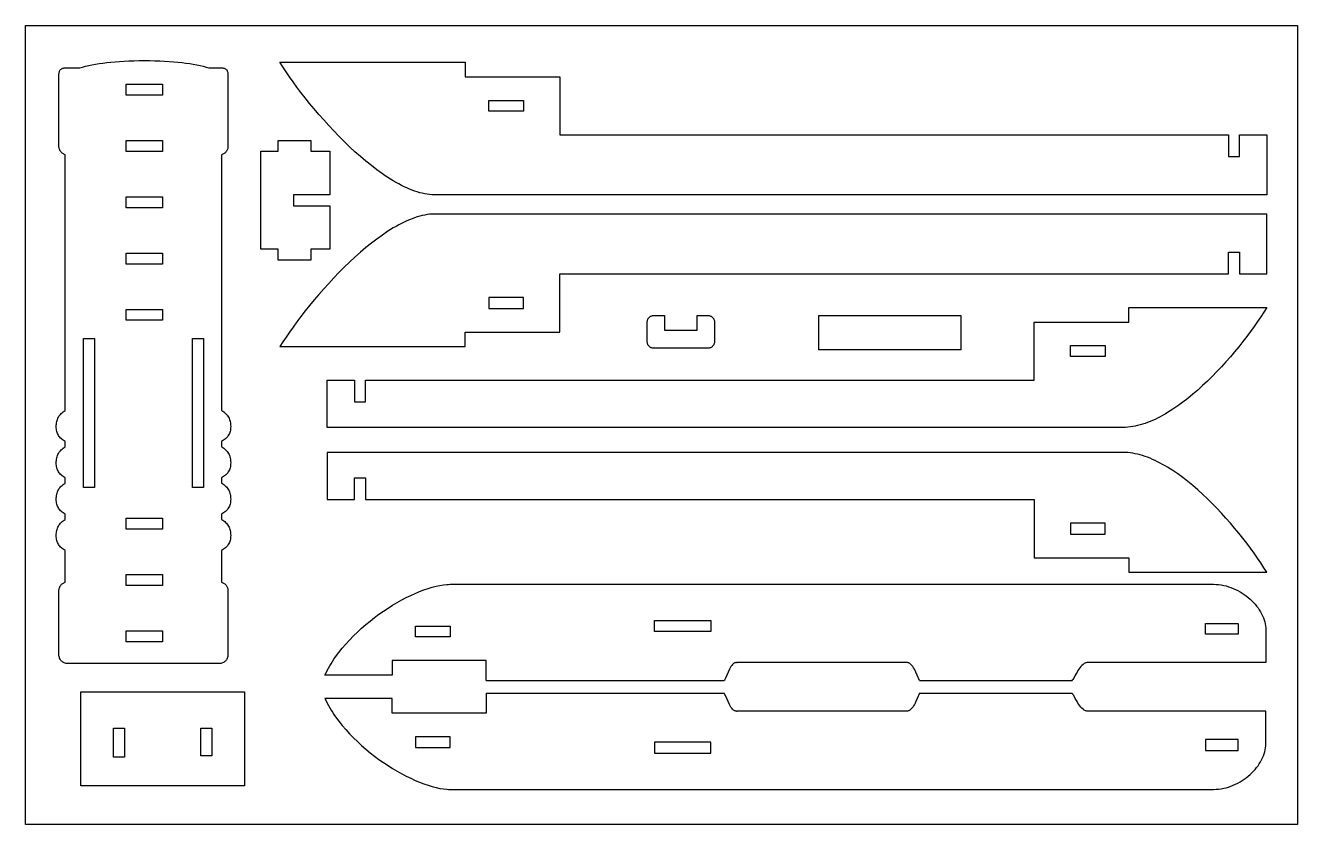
# Model space of a CAD drawing. Extents: x -4267 to 4267, y -2692 to 2692.
# Drawn here: x -4267 to -60, y -2692 to -48 of the extents above; entities that cross this region are included whole.
import ezdxf

# ---------------------------------------------------------------- set-up
doc = ezdxf.new("R2010")
doc.units = 0
doc.header["$MEASUREMENT"] = 0
doc.layers.get('0').update_dxf_attribs({"linetype": 'CONTINUOUS'})

msp = doc.modelspace()

# ---------------------------------------------------------------- linework, layer by layer
for p, q in [((-4267, -48.1), (-60.1, -48.1)), ((-4267, -2692.4), (-4267, -48.1)), ((-60.1, -48.1), (-60.1, -2692.4)), ((-3984.8, -169.4), (-3970.7, -168.1)), ((-3970.7, -168.1), (-3956, -167)), ((-3956, -167), (-3940.8, -166.1)), ((-3940.8, -166.1), (-3924.9, -165.4)), ((-3924.9, -165.4), (-3908.5, -164.9)), ((-3908.5, -164.9), (-3891.4, -164.6)), ((-3891.4, -164.6), (-3873.8, -164.5)), ((-3873.8, -164.5), (-3856.1, -164.6)), ((-3856.1, -164.6), (-3839, -164.9)), ((-3839, -164.9), (-3822.6, -165.4)), ((-3822.6, -165.4), (-3806.7, -166.1)), ((-3806.7, -166.1), (-3791.5, -167)), ((-3791.5, -167), (-3776.8, -168.1)), ((-3776.8, -168.1), (-3762.7, -169.4)), ((-4156.2, -211.3), (-4156.1, -208.5)), ((-4156.1, -208.5), (-4155.9, -205.8)), ((-4155.9, -205.8), (-4155.5, -203.3)), ((-4155.5, -203.3), (-4154.9, -201.1)), ((-4154.9, -201.1), (-4154.1, -199)), ((-4154.1, -199), (-4153.1, -197.1)), ((-4153.1, -197.1), (-4152, -195.5)), ((-4152, -195.5), (-4150.7, -194)), ((-4150.7, -194), (-4149.2, -192.7)), ((-4149.2, -192.7), (-4147.5, -191.5)), ((-4147.5, -191.5), (-4145.6, -190.6)), ((-4145.6, -190.6), (-4143.5, -189.8)), ((-4143.5, -189.8), (-4141.3, -189.2)), ((-4141.3, -189.2), (-4138.8, -188.8)), ((-4138.8, -188.8), (-4133.2, -188.5)), ((-4133.2, -188.5), (-4087.2, -188.5)), ((-4087.2, -188.5), (-4077.9, -185.7)), ((-4077.9, -185.7), (-4068.1, -183.1)), ((-4068.1, -183.1), (-4057.8, -180.7)), ((-4057.8, -180.7), (-4047, -178.4)), ((-4047, -178.4), (-4035.6, -176.2)), ((-4035.6, -176.2), (-4023.7, -174.3)), ((-4023.7, -174.3), (-4011.3, -172.5)), ((-4011.3, -172.5), (-3998.3, -170.8)), ((-3998.3, -170.8), (-3984.8, -169.4)), ((-3762.7, -169.4), (-3749.2, -170.8)), ((-3749.2, -170.8), (-3736.2, -172.5)), ((-3736.2, -172.5), (-3723.8, -174.3)), ((-3723.8, -174.3), (-3711.9, -176.2)), ((-3711.9, -176.2), (-3700.5, -178.4)), ((-3700.5, -178.4), (-3689.7, -180.7)), ((-3689.7, -180.7), (-3679.4, -183.1)), ((-3679.4, -183.1), (-3669.6, -185.7)), ((-3669.6, -185.7), (-3660.3, -188.5)), ((-3660.3, -188.5), (-3620.3, -188.5)), ((-3620.3, -188.5), (-3614.7, -188.8)), ((-3614.7, -188.8), (-3612.3, -189.2)), ((-3612.3, -189.2), (-3610, -189.8)), ((-3610, -189.8), (-3607.9, -190.6)), ((-3607.9, -190.6), (-3606, -191.5)), ((-3606, -191.5), (-3604.3, -192.7)), ((-3604.3, -192.7), (-3602.8, -194)), ((-3602.8, -194), (-3601.5, -195.5)), ((-3601.5, -195.5), (-3600.4, -197.1)), ((-3600.4, -197.1), (-3599.4, -199)), ((-3599.4, -199), (-3598.7, -201.1)), ((-3598.7, -201.1), (-3598.1, -203.3)), ((-3598.1, -203.3), (-3597.7, -205.8)), ((-3597.7, -205.8), (-3597.4, -208.5)), ((-3597.4, -208.5), (-3597.3, -211.3)), ((-3425.4, -169.8), (-2812.4, -169.8)), ((-3415.7, -185.2), (-3425.4, -169.8)), ((-3405.2, -201.2), (-3415.7, -185.2)), ((-3393.9, -217.7), (-3405.2, -201.2)), ((-2812.4, -169.8), (-2812.4, -217.9)), ((-4156.2, -448.1), (-4156.2, -211.3)), ((-3933.9, -278.7), (-3933.9, -242.6)), ((-3933.9, -242.6), (-3813.7, -242.6)), ((-3813.7, -242.6), (-3813.7, -278.7)), ((-3597.3, -211.3), (-3597.3, -448.1)), ((-3381.9, -234.7), (-3393.9, -217.7)), ((-3369.1, -252.2), (-3381.9, -234.7)), ((-3355.8, -269.9), (-3369.1, -252.2)), ((-2812.4, -217.9), (-2499.9, -217.9)), ((-2499.9, -217.9), (-2499.9, -410.2)), ((-3813.7, -278.7), (-3933.9, -278.7)), ((-3341.8, -287.9), (-3355.8, -269.9)), ((-3327.2, -306.1), (-3341.8, -287.9)), ((-3312.1, -324.3), (-3327.2, -306.1)), ((-3296.5, -342.7), (-3312.1, -324.3)), ((-2734.3, -332.1), (-2734.3, -296)), ((-2734.3, -296), (-2620.1, -296)), ((-2620.1, -332.1), (-2734.3, -332.1)), ((-2620.1, -296), (-2620.1, -332.1)), ((-3280.5, -361), (-3296.5, -342.7)), ((-3264, -379.1), (-3280.5, -361)), ((-3247.2, -397.1), (-3264, -379.1)), ((-3230.1, -414.9), (-3247.2, -397.1)), ((-3212.7, -432.3), (-3230.1, -414.9)), ((-2499.9, -410.2), (-288.3, -410.2)), ((-288.3, -410.2), (-288.3, -482.3)), ((-252.2, -410.2), (-162.1, -410.2)), ((-252.2, -482.3), (-252.2, -410.2)), ((-162.1, -410.2), (-162.1, -608.5)), ((-4156.1, -450.6), (-4156.2, -448.1)), ((-4155.8, -452.9), (-4156.1, -450.6)), ((-4155.3, -455.3), (-4155.8, -452.9)), ((-4154.6, -457.5), (-4155.3, -455.3)), ((-4153.8, -459.7), (-4154.6, -457.5)), ((-4152.8, -461.7), (-4153.8, -459.7)), ((-4151.6, -463.7), (-4152.8, -461.7)), ((-3933.9, -465), (-3933.9, -428.9)), ((-3933.9, -428.9), (-3813.7, -428.9)), ((-3813.7, -428.9), (-3813.7, -465)), ((-3600.8, -461.7), (-3602, -463.7)), ((-3599.8, -459.7), (-3600.8, -461.7)), ((-3598.9, -457.5), (-3599.8, -459.7)), ((-3598.2, -455.3), (-3598.9, -457.5)), ((-3597.7, -452.9), (-3598.2, -455.3)), ((-3597.4, -450.6), (-3597.7, -452.9)), ((-3597.3, -448.1), (-3597.4, -450.6)), ((-3431.3, -428.4), (-3323.2, -428.4)), ((-3431.3, -464.4), (-3431.3, -428.4)), ((-3323.2, -428.4), (-3323.2, -464.4)), ((-3195.1, -449.4), (-3212.7, -432.3)), ((-3177.2, -465.9), (-3195.1, -449.4)), ((-4150.2, -465.6), (-4151.6, -463.7)), ((-4148.8, -467.4), (-4150.2, -465.6)), ((-4147.2, -469), (-4148.8, -467.4)), ((-4145.4, -470.5), (-4147.2, -469)), ((-4143.6, -471.9), (-4145.4, -470.5)), ((-4141.6, -473.1), (-4143.6, -471.9)), ((-4139.6, -474.2), (-4141.6, -473.1)), ((-4137.4, -475.1), (-4139.6, -474.2)), ((-4135.2, -475.9), (-4137.4, -475.1)), ((-4135.2, -1322.4), (-4135.2, -475.9)), ((-3813.7, -465), (-3933.9, -465)), ((-3616.1, -475.1), (-3618.4, -475.9)), ((-3618.4, -475.9), (-3618.4, -1322.4)), ((-3614, -474.2), (-3616.1, -475.1)), ((-3611.9, -473.1), (-3614, -474.2)), ((-3610, -471.9), (-3611.9, -473.1)), ((-3608.1, -470.5), (-3610, -471.9)), ((-3606.4, -469), (-3608.1, -470.5)), ((-3604.8, -467.4), (-3606.4, -469)), ((-3603.3, -465.6), (-3604.8, -467.4)), ((-3602, -463.7), (-3603.3, -465.6)), ((-3488.4, -464.4), (-3431.3, -464.4)), ((-3488.4, -788.9), (-3488.4, -464.4)), ((-3323.2, -464.4), (-3260.1, -464.4)), ((-3260.1, -464.4), (-3260.1, -608.6)), ((-3159.3, -481.9), (-3177.2, -465.9)), ((-3141.2, -497.3), (-3159.3, -481.9)), ((-3123, -512), (-3141.2, -497.3)), ((-288.3, -482.3), (-252.2, -482.3)), ((-3104.8, -526), (-3123, -512)), ((-3086.6, -539.1), (-3104.8, -526)), ((-3077.5, -545.3), (-3086.6, -539.1)), ((-3068.5, -551.3), (-3077.5, -545.3)), ((-3059.4, -557.1), (-3068.5, -551.3)), ((-3050.4, -562.6), (-3059.4, -557.1)), ((-3041.5, -567.8), (-3050.4, -562.6)), ((-3032.5, -572.7), (-3041.5, -567.8)), ((-3023.6, -577.4), (-3032.5, -572.7)), ((-3014.8, -581.8), (-3023.6, -577.4)), ((-3006, -585.9), (-3014.8, -581.8)), ((-2997.3, -589.7), (-3006, -585.9)), ((-3933.9, -651.3), (-3933.9, -615.2)), ((-3933.9, -615.2), (-3813.7, -615.2)), ((-3813.7, -615.2), (-3813.7, -651.3)), ((-3380.3, -608.6), (-3380.3, -644.7)), ((-3260.1, -608.6), (-3380.3, -608.6)), ((-2988.6, -593.1), (-2997.3, -589.7)), ((-2980.1, -596.3), (-2988.6, -593.1)), ((-2971.6, -599.1), (-2980.1, -596.3)), ((-2963.1, -601.5), (-2971.6, -599.1)), ((-2954.8, -603.6), (-2963.1, -601.5)), ((-2946.5, -605.4), (-2954.8, -603.6)), ((-2938.4, -606.8), (-2946.5, -605.4)), ((-2930.3, -607.7), (-2938.4, -606.8)), ((-2922.4, -608.3), (-2930.3, -607.7)), ((-2914.6, -608.5), (-2922.4, -608.3)), ((-162.1, -608.5), (-2914.6, -608.5)), ((-3813.7, -651.3), (-3933.9, -651.3)), ((-3380.3, -644.7), (-3260.1, -644.7)), ((-3260.1, -644.7), (-3260.1, -788.9)), ((-2930.3, -673), (-2938.4, -674)), ((-2922.4, -672.4), (-2930.3, -673)), ((-2914.6, -672.2), (-2922.4, -672.4)), ((-162.1, -672.2), (-2914.6, -672.2)), ((-162.1, -870.5), (-162.1, -672.2)), ((-3041.5, -713), (-3050.4, -718.2)), ((-3032.5, -708), (-3041.5, -713)), ((-3023.6, -703.3), (-3032.5, -708)), ((-3014.8, -699), (-3023.6, -703.3)), ((-3006, -694.9), (-3014.8, -699)), ((-2997.3, -691.1), (-3006, -694.9)), ((-2988.6, -687.6), (-2997.3, -691.1)), ((-2980.1, -684.5), (-2988.6, -687.6)), ((-2971.6, -681.7), (-2980.1, -684.5)), ((-2963.1, -679.2), (-2971.6, -681.7)), ((-2954.8, -677.1), (-2963.1, -679.2)), ((-2946.5, -675.4), (-2954.8, -677.1)), ((-2938.4, -674), (-2946.5, -675.4)), ((-3104.8, -754.8), (-3123, -768.7)), ((-3086.6, -741.7), (-3104.8, -754.8)), ((-3077.5, -735.4), (-3086.6, -741.7)), ((-3068.5, -729.4), (-3077.5, -735.4)), ((-3059.4, -723.7), (-3068.5, -729.4)), ((-3050.4, -718.2), (-3059.4, -723.7)), ((-3431.3, -788.9), (-3488.4, -788.9)), ((-3431.3, -825), (-3431.3, -788.9)), ((-3323.2, -788.9), (-3323.2, -825)), ((-3260.1, -788.9), (-3323.2, -788.9)), ((-3159.3, -798.8), (-3177.2, -814.9)), ((-3141.2, -783.4), (-3159.3, -798.8)), ((-3123, -768.7), (-3141.2, -783.4)), ((-288.3, -870.5), (-288.3, -798.4)), ((-288.3, -798.4), (-252.2, -798.4)), ((-252.2, -798.4), (-252.2, -870.5)), ((-3933.9, -837.6), (-3933.9, -801.5)), ((-3933.9, -801.5), (-3813.7, -801.5)), ((-3813.7, -837.6), (-3933.9, -837.6)), ((-3813.7, -801.5), (-3813.7, -837.6)), ((-3323.2, -825), (-3431.3, -825)), ((-3195.1, -831.4), (-3212.7, -848.4)), ((-3177.2, -814.9), (-3195.1, -831.4)), ((-3230.1, -865.9), (-3247.2, -883.6)), ((-3212.7, -848.4), (-3230.1, -865.9)), ((-2499.9, -1062.9), (-2499.9, -870.5)), ((-2499.9, -870.5), (-288.3, -870.5)), ((-252.2, -870.5), (-162.1, -870.5)), ((-3280.5, -919.8), (-3296.5, -938.1)), ((-3264, -901.6), (-3280.5, -919.8)), ((-3247.2, -883.6), (-3264, -901.6)), ((-3312.1, -956.4), (-3327.2, -974.7)), ((-3296.5, -938.1), (-3312.1, -956.4)), ((-2620.1, -948.7), (-2734.3, -948.7)), ((-2734.3, -948.7), (-2734.3, -984.7)), ((-2620.1, -984.7), (-2620.1, -948.7)), ((-3933.9, -1023.9), (-3933.9, -987.8)), ((-3933.9, -987.8), (-3813.7, -987.8)), ((-3813.7, -987.8), (-3813.7, -1023.9)), ((-3341.8, -992.9), (-3355.8, -1010.9)), ((-3327.2, -974.7), (-3341.8, -992.9)), ((-2734.3, -984.7), (-2620.1, -984.7)), ((-2199.5, -1010.5), (-2197.7, -1009.6)), ((-2197.7, -1009.6), (-2195.7, -1008.9)), ((-2195.7, -1008.9), (-2193.7, -1008.4)), ((-2193.7, -1008.4), (-2191.5, -1008)), ((-2191.5, -1008), (-2189.4, -1007.9)), ((-2189.4, -1007.9), (-2153.7, -1007.9)), ((-2153.7, -1007.9), (-2153.7, -1056)), ((-2045.5, -1056), (-2045.5, -1007.9)), ((-2045.5, -1007.9), (-2009.8, -1007.9)), ((-2009.8, -1007.9), (-2007.6, -1008)), ((-2007.6, -1008), (-2005.5, -1008.4)), ((-2005.5, -1008.4), (-2003.4, -1008.9)), ((-2003.4, -1008.9), (-2001.5, -1009.6)), ((-2001.5, -1009.6), (-1999.6, -1010.5)), ((-1642.9, -1121.6), (-1642.9, -1007.4)), ((-1642.9, -1007.4), (-1174.1, -1007.4)), ((-1174.1, -1007.4), (-1174.1, -1121.6)), ((-618.6, -981.5), (-161.9, -981.5)), ((-618.6, -1029.6), (-618.6, -981.5)), ((-171.5, -996.7), (-181.7, -1012.4)), ((-161.9, -981.5), (-171.5, -996.7)), ((-3813.7, -1023.9), (-3933.9, -1023.9)), ((-3381.9, -1046), (-3393.9, -1063)), ((-3369.1, -1028.6), (-3381.9, -1046)), ((-3355.8, -1010.9), (-3369.1, -1028.6)), ((-2210.8, -1029.6), (-2210.6, -1027.4)), ((-2210.8, -1094.5), (-2210.8, -1029.6)), ((-2210.6, -1027.4), (-2210.3, -1025.2)), ((-2210.3, -1025.2), (-2209.8, -1023.1)), ((-2209.8, -1023.1), (-2209.1, -1021.2)), ((-2209.1, -1021.2), (-2208.2, -1019.3)), ((-2208.2, -1019.3), (-2207.1, -1017.5)), ((-2207.1, -1017.5), (-2205.9, -1015.8)), ((-2205.9, -1015.8), (-2204.5, -1014.3)), ((-2204.5, -1014.3), (-2203, -1012.9)), ((-2203, -1012.9), (-2201.3, -1011.6)), ((-2201.3, -1011.6), (-2199.5, -1010.5)), ((-1999.6, -1010.5), (-1997.9, -1011.6)), ((-1997.9, -1011.6), (-1996.2, -1012.9)), ((-1996.2, -1012.9), (-1994.7, -1014.3)), ((-1994.7, -1014.3), (-1993.3, -1015.8)), ((-1993.3, -1015.8), (-1992.1, -1017.5)), ((-1992.1, -1017.5), (-1991, -1019.3)), ((-1991, -1019.3), (-1990.1, -1021.2)), ((-1990.1, -1021.2), (-1989.4, -1023.1)), ((-1989.4, -1023.1), (-1988.8, -1025.2)), ((-1988.8, -1025.2), (-1988.5, -1027.4)), ((-1988.5, -1027.4), (-1988.4, -1029.6)), ((-1988.4, -1029.6), (-1988.4, -1094.5)), ((-931.1, -1029.6), (-618.6, -1029.6)), ((-931.1, -1221.9), (-931.1, -1029.6)), ((-203.9, -1044.6), (-215.8, -1061)), ((-192.5, -1028.3), (-203.9, -1044.6)), ((-181.7, -1012.4), (-192.5, -1028.3)), ((-4075.1, -1576.8), (-4075.1, -1084)), ((-4075.1, -1084), (-4039, -1084)), ((-4039, -1084), (-4039, -1576.8)), ((-3714.5, -1084), (-3678.5, -1084)), ((-3714.5, -1576.8), (-3714.5, -1084)), ((-3678.5, -1084), (-3678.5, -1576.8)), ((-3405.2, -1079.6), (-3415.7, -1095.6)), ((-3393.9, -1063), (-3405.2, -1079.6)), ((-2812.4, -1110.9), (-2812.4, -1062.9)), ((-2812.4, -1062.9), (-2499.9, -1062.9)), ((-2153.7, -1056), (-2045.5, -1056)), ((-228.2, -1077.7), (-241.1, -1094.4)), ((-215.8, -1061), (-228.2, -1077.7)), ((-3415.7, -1095.6), (-3425.4, -1110.9)), ((-3425.4, -1110.9), (-2812.4, -1110.9)), ((-2210.6, -1096.7), (-2210.8, -1094.5)), ((-2210.3, -1098.8), (-2210.6, -1096.7)), ((-2209.8, -1100.9), (-2210.3, -1098.8)), ((-2209.1, -1102.9), (-2209.8, -1100.9)), ((-2208.2, -1104.8), (-2209.1, -1102.9)), ((-2207.1, -1106.5), (-2208.2, -1104.8)), ((-2205.9, -1108.2), (-2207.1, -1106.5)), ((-2204.5, -1109.8), (-2205.9, -1108.2)), ((-2203, -1111.1), (-2204.5, -1109.8)), ((-2201.3, -1112.4), (-2203, -1111.1)), ((-2199.5, -1113.5), (-2201.3, -1112.4)), ((-2197.7, -1114.4), (-2199.5, -1113.5)), ((-2195.7, -1115.1), (-2197.7, -1114.4)), ((-2193.7, -1115.7), (-2195.7, -1115.1)), ((-2191.5, -1116), (-2193.7, -1115.7)), ((-2189.4, -1116.1), (-2191.5, -1116)), ((-2009.8, -1116.1), (-2189.4, -1116.1)), ((-2007.6, -1116), (-2009.8, -1116.1)), ((-2005.5, -1115.7), (-2007.6, -1116)), ((-2003.4, -1115.1), (-2005.5, -1115.7)), ((-2001.5, -1114.4), (-2003.4, -1115.1)), ((-1999.6, -1113.5), (-2001.5, -1114.4)), ((-1997.9, -1112.4), (-1999.6, -1113.5)), ((-1996.2, -1111.1), (-1997.9, -1112.4)), ((-1994.7, -1109.8), (-1996.2, -1111.1)), ((-1993.3, -1108.2), (-1994.7, -1109.8)), ((-1992.1, -1106.5), (-1993.3, -1108.2)), ((-1991, -1104.8), (-1992.1, -1106.5)), ((-1990.1, -1102.9), (-1991, -1104.8)), ((-1989.4, -1100.9), (-1990.1, -1102.9)), ((-1988.8, -1098.8), (-1989.4, -1100.9)), ((-1988.5, -1096.7), (-1988.8, -1098.8)), ((-1988.4, -1094.5), (-1988.5, -1096.7)), ((-1174.1, -1121.6), (-1642.9, -1121.6)), ((-810.9, -1143.7), (-810.9, -1107.7)), ((-810.9, -1107.7), (-696.7, -1107.7)), ((-696.7, -1107.7), (-696.7, -1143.7)), ((-268.2, -1127.9), (-282.4, -1144.6)), ((-254.5, -1111.1), (-268.2, -1127.9)), ((-241.1, -1094.4), (-254.5, -1111.1)), ((-696.7, -1143.7), (-810.9, -1143.7)), ((-311.8, -1177.5), (-327, -1193.6)), ((-297, -1161.1), (-311.8, -1177.5)), ((-282.4, -1144.6), (-297, -1161.1)), ((-342.5, -1209.4), (-358.2, -1224.9)), ((-327, -1193.6), (-342.5, -1209.4)), ((-3269, -1221.9), (-3178.8, -1221.9)), ((-3269, -1378.1), (-3269, -1221.9)), ((-3178.8, -1221.9), (-3178.8, -1294)), ((-3142.7, -1221.9), (-931.1, -1221.9)), ((-3142.7, -1294), (-3142.7, -1221.9)), ((-390.3, -1254.6), (-406.6, -1268.6)), ((-374.2, -1240), (-390.3, -1254.6)), ((-358.2, -1224.9), (-374.2, -1240)), ((-3178.8, -1294), (-3142.7, -1294)), ((-439.6, -1294.9), (-456.3, -1307.1)), ((-423.1, -1282.1), (-439.6, -1294.9)), ((-406.6, -1268.6), (-423.1, -1282.1)), ((-4159.7, -1347.9), (-4158, -1344.5)), ((-4158, -1344.5), (-4156.1, -1341.2)), ((-4156.1, -1341.2), (-4153.8, -1338)), ((-4153.8, -1338), (-4151.4, -1335)), ((-4151.4, -1335), (-4148.7, -1332.2)), ((-4148.7, -1332.2), (-4145.7, -1329.5)), ((-4145.7, -1329.5), (-4142.5, -1326.9)), ((-4142.5, -1326.9), (-4139, -1324.6)), ((-4139, -1324.6), (-4135.2, -1322.4)), ((-3618.4, -1322.4), (-3614.6, -1324.6)), ((-3614.6, -1324.6), (-3611.1, -1326.9)), ((-3611.1, -1326.9), (-3607.8, -1329.5)), ((-3607.8, -1329.5), (-3604.9, -1332.2)), ((-3604.9, -1332.2), (-3602.2, -1335)), ((-3602.2, -1335), (-3599.7, -1338)), ((-3599.7, -1338), (-3597.5, -1341.2)), ((-3597.5, -1341.2), (-3595.5, -1344.5)), ((-3595.5, -1344.5), (-3593.8, -1347.9)), ((-514.8, -1343.2), (-523.1, -1347.5)), ((-506.4, -1338.7), (-514.8, -1343.2)), ((-498.1, -1334), (-506.4, -1338.7)), ((-489.7, -1329), (-498.1, -1334)), ((-481.3, -1323.8), (-489.7, -1329)), ((-473, -1318.4), (-481.3, -1323.8)), ((-456.3, -1307.1), (-473, -1318.4)), ((-4165.2, -1375.5), (-4165.1, -1371.2)), ((-4165.1, -1379.7), (-4165.2, -1375.5)), ((-4165.1, -1371.2), (-4164.8, -1367)), ((-4164.7, -1383.8), (-4165.1, -1379.7)), ((-4164.8, -1367), (-4164.2, -1362.9)), ((-4164.1, -1387.7), (-4164.7, -1383.8)), ((-4164.2, -1362.9), (-4163.5, -1359)), ((-4163.3, -1391.5), (-4164.1, -1387.7)), ((-4163.5, -1359), (-4162.5, -1355.2)), ((-4162.5, -1355.2), (-4161.2, -1351.5)), ((-4161.2, -1351.5), (-4159.7, -1347.9)), ((-3593.8, -1347.9), (-3592.3, -1351.5)), ((-3592.3, -1351.5), (-3591.1, -1355.2)), ((-3591.1, -1355.2), (-3590.1, -1359)), ((-3589.4, -1387.7), (-3590.3, -1391.5)), ((-3590.1, -1359), (-3589.3, -1362.9)), ((-3588.8, -1383.8), (-3589.4, -1387.7)), ((-3589.3, -1362.9), (-3588.7, -1367)), ((-3588.4, -1379.7), (-3588.8, -1383.8)), ((-3588.7, -1367), (-3588.4, -1371.2)), ((-3588.4, -1371.2), (-3588.3, -1375.5)), ((-3588.3, -1375.5), (-3588.4, -1379.7)), ((-636.6, -1378.1), (-3269, -1378.1)), ((-628.8, -1378), (-636.6, -1378.1)), ((-621, -1377.4), (-628.8, -1378)), ((-613.1, -1376.6), (-621, -1377.4)), ((-605.1, -1375.4), (-613.1, -1376.6)), ((-597, -1374), (-605.1, -1375.4)), ((-589, -1372.2), (-597, -1374)), ((-580.9, -1370.1), (-589, -1372.2)), ((-572.7, -1367.7), (-580.9, -1370.1)), ((-564.5, -1365), (-572.7, -1367.7)), ((-556.3, -1362), (-564.5, -1365)), ((-548, -1358.8), (-556.3, -1362)), ((-539.7, -1355.3), (-548, -1358.8)), ((-531.4, -1351.5), (-539.7, -1355.3)), ((-523.1, -1347.5), (-531.4, -1351.5)), ((-4162.2, -1395.1), (-4163.3, -1391.5)), ((-4160.8, -1398.5), (-4162.2, -1395.1)), ((-4159.2, -1401.8), (-4160.8, -1398.5)), ((-4157.5, -1405), (-4159.2, -1401.8)), ((-4155.4, -1408), (-4157.5, -1405)), ((-4153.2, -1410.8), (-4155.4, -1408)), ((-4150.7, -1413.5), (-4153.2, -1410.8)), ((-4148, -1416), (-4150.7, -1413.5)), ((-4145.1, -1418.4), (-4148, -1416)), ((-4142, -1420.7), (-4145.1, -1418.4)), ((-4138.7, -1422.8), (-4142, -1420.7)), ((-4135.2, -1424.8), (-4138.7, -1422.8)), ((-4135.2, -1442.6), (-4135.2, -1424.8)), ((-3614.8, -1422.8), (-3618.4, -1424.8)), ((-3618.4, -1424.8), (-3618.4, -1442.6)), ((-3611.5, -1420.7), (-3614.8, -1422.8)), ((-3608.4, -1418.4), (-3611.5, -1420.7)), ((-3605.5, -1416), (-3608.4, -1418.4)), ((-3602.8, -1413.5), (-3605.5, -1416)), ((-3600.4, -1410.8), (-3602.8, -1413.5)), ((-3598.1, -1408), (-3600.4, -1410.8)), ((-3596.1, -1405), (-3598.1, -1408)), ((-3594.3, -1401.8), (-3596.1, -1405)), ((-3592.7, -1398.5), (-3594.3, -1401.8)), ((-3591.4, -1395.1), (-3592.7, -1398.5)), ((-3590.3, -1391.5), (-3591.4, -1395.1)), ((-4162.5, -1475.3), (-4161.2, -1471.6)), ((-4161.2, -1471.6), (-4159.7, -1468.1)), ((-4159.7, -1468.1), (-4158, -1464.7)), ((-4158, -1464.7), (-4156.1, -1461.4)), ((-4156.1, -1461.4), (-4153.8, -1458.2)), ((-4153.8, -1458.2), (-4151.4, -1455.2)), ((-4151.4, -1455.2), (-4148.7, -1452.4)), ((-4148.7, -1452.4), (-4145.7, -1449.7)), ((-4145.7, -1449.7), (-4142.5, -1447.1)), ((-4142.5, -1447.1), (-4139, -1444.8)), ((-4139, -1444.8), (-4135.2, -1442.6)), ((-3618.4, -1442.6), (-3614.6, -1444.8)), ((-3614.6, -1444.8), (-3611.1, -1447.1)), ((-3611.1, -1447.1), (-3607.8, -1449.7)), ((-3607.8, -1449.7), (-3604.9, -1452.4)), ((-3604.9, -1452.4), (-3602.2, -1455.2)), ((-3602.2, -1455.2), (-3599.7, -1458.2)), ((-3599.7, -1458.2), (-3597.5, -1461.4)), ((-3597.5, -1461.4), (-3595.5, -1464.7)), ((-3595.5, -1464.7), (-3593.8, -1468.1)), ((-3593.8, -1468.1), (-3592.3, -1471.6)), ((-3592.3, -1471.6), (-3591.1, -1475.3)), ((-636.6, -1461), (-3269, -1461)), ((-3269, -1461), (-3269, -1617.3)), ((-628.8, -1461.2), (-636.6, -1461)), ((-621, -1461.7), (-628.8, -1461.2)), ((-613.1, -1462.6), (-621, -1461.7)), ((-605.1, -1463.7), (-613.1, -1462.6)), ((-597, -1465.2), (-605.1, -1463.7)), ((-589, -1467), (-597, -1465.2)), ((-580.9, -1469.1), (-589, -1467)), ((-572.7, -1471.5), (-580.9, -1469.1)), ((-564.5, -1474.2), (-572.7, -1471.5)), ((-4165.2, -1495.7), (-4165.1, -1491.4)), ((-4165.1, -1499.9), (-4165.2, -1495.7)), ((-4165.1, -1491.4), (-4164.8, -1487.2)), ((-4164.7, -1504), (-4165.1, -1499.9)), ((-4164.8, -1487.2), (-4164.2, -1483.1)), ((-4164.1, -1507.9), (-4164.7, -1504)), ((-4164.2, -1483.1), (-4163.5, -1479.2)), ((-4163.3, -1511.7), (-4164.1, -1507.9)), ((-4163.5, -1479.2), (-4162.5, -1475.3)), ((-4162.2, -1515.3), (-4163.3, -1511.7)), ((-3590.3, -1511.7), (-3591.4, -1515.3)), ((-3591.1, -1475.3), (-3590.1, -1479.2)), ((-3589.4, -1507.9), (-3590.3, -1511.7)), ((-3590.1, -1479.2), (-3589.3, -1483.1)), ((-3588.8, -1504), (-3589.4, -1507.9)), ((-3589.3, -1483.1), (-3588.7, -1487.2)), ((-3588.4, -1499.9), (-3588.8, -1504)), ((-3588.7, -1487.2), (-3588.4, -1491.4)), ((-3588.4, -1491.4), (-3588.3, -1495.7)), ((-3588.3, -1495.7), (-3588.4, -1499.9)), ((-556.3, -1477.2), (-564.5, -1474.2)), ((-548, -1480.4), (-556.3, -1477.2)), ((-539.7, -1483.9), (-548, -1480.4)), ((-531.4, -1487.7), (-539.7, -1483.9)), ((-523.1, -1491.7), (-531.4, -1487.7)), ((-514.8, -1496), (-523.1, -1491.7)), ((-506.4, -1500.5), (-514.8, -1496)), ((-498.1, -1505.2), (-506.4, -1500.5)), ((-489.7, -1510.2), (-498.1, -1505.2)), ((-481.3, -1515.3), (-489.7, -1510.2)), ((-4160.8, -1518.7), (-4162.2, -1515.3)), ((-4159.2, -1522), (-4160.8, -1518.7)), ((-4157.5, -1525.2), (-4159.2, -1522)), ((-4155.4, -1528.2), (-4157.5, -1525.2)), ((-4153.2, -1531), (-4155.4, -1528.2)), ((-4150.7, -1533.7), (-4153.2, -1531)), ((-4148, -1536.2), (-4150.7, -1533.7)), ((-4145.1, -1538.6), (-4148, -1536.2)), ((-4142, -1540.9), (-4145.1, -1538.6)), ((-4138.7, -1543), (-4142, -1540.9)), ((-4135.2, -1545), (-4138.7, -1543)), ((-4135.2, -1562.8), (-4135.2, -1545)), ((-3614.8, -1543), (-3618.4, -1545)), ((-3618.4, -1545), (-3618.4, -1562.8)), ((-3611.5, -1540.9), (-3614.8, -1543)), ((-3608.4, -1538.6), (-3611.5, -1540.9)), ((-3605.5, -1536.2), (-3608.4, -1538.6)), ((-3602.8, -1533.7), (-3605.5, -1536.2)), ((-3600.4, -1531), (-3602.8, -1533.7)), ((-3598.1, -1528.2), (-3600.4, -1531)), ((-3596.1, -1525.2), (-3598.1, -1528.2)), ((-3594.3, -1522), (-3596.1, -1525.2)), ((-3592.7, -1518.7), (-3594.3, -1522)), ((-3591.4, -1515.3), (-3592.7, -1518.7)), ((-3178.8, -1617.3), (-3178.8, -1545.2)), ((-3178.8, -1545.2), (-3142.7, -1545.2)), ((-3142.7, -1545.2), (-3142.7, -1617.3)), ((-473, -1520.7), (-481.3, -1515.3)), ((-456.3, -1532.1), (-473, -1520.7)), ((-439.6, -1544.2), (-456.3, -1532.1)), ((-423.1, -1557.1), (-439.6, -1544.2)), ((-4163.5, -1599.4), (-4162.5, -1595.5)), ((-4162.5, -1595.5), (-4161.2, -1591.8)), ((-4161.2, -1591.8), (-4159.7, -1588.3)), ((-4159.7, -1588.3), (-4158, -1584.9)), ((-4158, -1584.9), (-4156.1, -1581.6)), ((-4156.1, -1581.6), (-4153.8, -1578.4)), ((-4153.8, -1578.4), (-4151.4, -1575.4)), ((-4151.4, -1575.4), (-4148.7, -1572.6)), ((-4148.7, -1572.6), (-4145.7, -1569.9)), ((-4145.7, -1569.9), (-4142.5, -1567.3)), ((-4142.5, -1567.3), (-4139, -1565)), ((-4139, -1565), (-4135.2, -1562.8)), ((-4039, -1576.8), (-4075.1, -1576.8)), ((-3678.5, -1576.8), (-3714.5, -1576.8)), ((-3618.4, -1562.8), (-3614.6, -1565)), ((-3614.6, -1565), (-3611.1, -1567.3)), ((-3611.1, -1567.3), (-3607.8, -1569.9)), ((-3607.8, -1569.9), (-3604.9, -1572.6)), ((-3604.9, -1572.6), (-3602.2, -1575.4)), ((-3602.2, -1575.4), (-3599.7, -1578.4)), ((-3599.7, -1578.4), (-3597.5, -1581.6)), ((-3597.5, -1581.6), (-3595.5, -1584.9)), ((-3595.5, -1584.9), (-3593.8, -1588.3)), ((-3593.8, -1588.3), (-3592.3, -1591.8)), ((-3592.3, -1591.8), (-3591.1, -1595.5)), ((-3591.1, -1595.5), (-3590.1, -1599.4)), ((-406.6, -1570.6), (-423.1, -1557.1)), ((-390.3, -1584.6), (-406.6, -1570.6)), ((-374.2, -1599.2), (-390.3, -1584.6)), ((-4165.2, -1615.9), (-4165.1, -1611.6)), ((-4165.1, -1620.1), (-4165.2, -1615.9)), ((-4165.1, -1611.6), (-4164.8, -1607.4)), ((-4164.7, -1624.2), (-4165.1, -1620.1)), ((-4164.8, -1607.4), (-4164.2, -1603.3)), ((-4164.1, -1628.1), (-4164.7, -1624.2)), ((-4164.2, -1603.3), (-4163.5, -1599.4)), ((-4163.3, -1631.9), (-4164.1, -1628.1)), ((-4162.2, -1635.5), (-4163.3, -1631.9)), ((-4160.8, -1638.9), (-4162.2, -1635.5)), ((-4159.2, -1642.2), (-4160.8, -1638.9)), ((-3592.7, -1638.9), (-3594.3, -1642.2)), ((-3591.4, -1635.5), (-3592.7, -1638.9)), ((-3590.3, -1631.9), (-3591.4, -1635.5)), ((-3589.4, -1628.1), (-3590.3, -1631.9)), ((-3590.1, -1599.4), (-3589.3, -1603.3)), ((-3588.8, -1624.2), (-3589.4, -1628.1)), ((-3589.3, -1603.3), (-3588.7, -1607.4)), ((-3588.4, -1620.1), (-3588.8, -1624.2)), ((-3588.7, -1607.4), (-3588.4, -1611.6)), ((-3588.4, -1611.6), (-3588.3, -1615.9)), ((-3588.3, -1615.9), (-3588.4, -1620.1)), ((-3269, -1617.3), (-3178.8, -1617.3)), ((-3142.7, -1617.3), (-931.1, -1617.3)), ((-931.1, -1617.3), (-931.1, -1809.6)), ((-358.2, -1614.3), (-374.2, -1599.2)), ((-342.5, -1629.7), (-358.2, -1614.3)), ((-327, -1645.6), (-342.5, -1629.7)), ((-4157.5, -1645.4), (-4159.2, -1642.2)), ((-4155.4, -1648.3), (-4157.5, -1645.4)), ((-4153.2, -1651.2), (-4155.4, -1648.3)), ((-4150.7, -1653.9), (-4153.2, -1651.2)), ((-4148, -1656.4), (-4150.7, -1653.9)), ((-4145.1, -1658.8), (-4148, -1656.4)), ((-4142, -1661.1), (-4145.1, -1658.8)), ((-4138.7, -1663.2), (-4142, -1661.1)), ((-4135.2, -1665.2), (-4138.7, -1663.2)), ((-4135.2, -1683), (-4135.2, -1665.2)), ((-3933.9, -1715), (-3933.9, -1678.9)), ((-3933.9, -1678.9), (-3813.7, -1678.9)), ((-3813.7, -1678.9), (-3813.7, -1715)), ((-3614.8, -1663.2), (-3618.4, -1665.2)), ((-3618.4, -1665.2), (-3618.4, -1683)), ((-3611.5, -1661.1), (-3614.8, -1663.2)), ((-3608.4, -1658.8), (-3611.5, -1661.1)), ((-3605.5, -1656.4), (-3608.4, -1658.8)), ((-3602.8, -1653.9), (-3605.5, -1656.4)), ((-3600.4, -1651.2), (-3602.8, -1653.9)), ((-3598.1, -1648.3), (-3600.4, -1651.2)), ((-3596.1, -1645.4), (-3598.1, -1648.3)), ((-3594.3, -1642.2), (-3596.1, -1645.4)), ((-311.8, -1661.7), (-327, -1645.6)), ((-297, -1678.1), (-311.8, -1661.7)), ((-282.4, -1694.6), (-297, -1678.1)), ((-4164.8, -1727.6), (-4164.2, -1723.5)), ((-4164.2, -1723.5), (-4163.5, -1719.6)), ((-4163.5, -1719.6), (-4162.5, -1715.7)), ((-4162.5, -1715.7), (-4161.2, -1712)), ((-4161.2, -1712), (-4159.7, -1708.5)), ((-4159.7, -1708.5), (-4158, -1705)), ((-4158, -1705), (-4156.1, -1701.8)), ((-4156.1, -1701.8), (-4153.8, -1698.6)), ((-4153.8, -1698.6), (-4151.4, -1695.6)), ((-4151.4, -1695.6), (-4148.7, -1692.8)), ((-4148.7, -1692.8), (-4145.7, -1690.1)), ((-4145.7, -1690.1), (-4142.5, -1687.5)), ((-4142.5, -1687.5), (-4139, -1685.2)), ((-4139, -1685.2), (-4135.2, -1683)), ((-3813.7, -1715), (-3933.9, -1715)), ((-3618.4, -1683), (-3614.6, -1685.2)), ((-3614.6, -1685.2), (-3611.1, -1687.5)), ((-3611.1, -1687.5), (-3607.8, -1690.1)), ((-3607.8, -1690.1), (-3604.9, -1692.8)), ((-3604.9, -1692.8), (-3602.2, -1695.6)), ((-3602.2, -1695.6), (-3599.7, -1698.6)), ((-3599.7, -1698.6), (-3597.5, -1701.8)), ((-3597.5, -1701.8), (-3595.5, -1705)), ((-3595.5, -1705), (-3593.8, -1708.5)), ((-3593.8, -1708.5), (-3592.3, -1712)), ((-3592.3, -1712), (-3591.1, -1715.7)), ((-3591.1, -1715.7), (-3590.1, -1719.6)), ((-3590.1, -1719.6), (-3589.3, -1723.5)), ((-3589.3, -1723.5), (-3588.7, -1727.6)), ((-810.9, -1695.4), (-810.9, -1731.5)), ((-696.7, -1695.4), (-810.9, -1695.4)), ((-696.7, -1731.5), (-696.7, -1695.4)), ((-268.2, -1711.3), (-282.4, -1694.6)), ((-254.5, -1728), (-268.2, -1711.3)), ((-4165.2, -1736.1), (-4165.1, -1731.8)), ((-4165.1, -1740.3), (-4165.2, -1736.1)), ((-4165.1, -1731.8), (-4164.8, -1727.6)), ((-4164.7, -1744.4), (-4165.1, -1740.3)), ((-4164.1, -1748.3), (-4164.7, -1744.4)), ((-4163.3, -1752.1), (-4164.1, -1748.3)), ((-4162.2, -1755.7), (-4163.3, -1752.1)), ((-4160.8, -1759.1), (-4162.2, -1755.7)), ((-4159.2, -1762.4), (-4160.8, -1759.1)), ((-4157.5, -1765.6), (-4159.2, -1762.4)), ((-4155.4, -1768.5), (-4157.5, -1765.6)), ((-3596.1, -1765.6), (-3598.1, -1768.5)), ((-3594.3, -1762.4), (-3596.1, -1765.6)), ((-3592.7, -1759.1), (-3594.3, -1762.4)), ((-3591.4, -1755.7), (-3592.7, -1759.1)), ((-3590.3, -1752.1), (-3591.4, -1755.7)), ((-3589.4, -1748.3), (-3590.3, -1752.1)), ((-3588.8, -1744.4), (-3589.4, -1748.3)), ((-3588.4, -1740.3), (-3588.8, -1744.4)), ((-3588.7, -1727.6), (-3588.4, -1731.8)), ((-3588.4, -1731.8), (-3588.3, -1736.1)), ((-3588.3, -1736.1), (-3588.4, -1740.3)), ((-810.9, -1731.5), (-696.7, -1731.5)), ((-241.1, -1744.8), (-254.5, -1728)), ((-228.2, -1761.5), (-241.1, -1744.8)), ((-215.8, -1778.1), (-228.2, -1761.5)), ((-4153.2, -1771.4), (-4155.4, -1768.5)), ((-4150.7, -1774.1), (-4153.2, -1771.4)), ((-4148, -1776.6), (-4150.7, -1774.1)), ((-4145.1, -1779), (-4148, -1776.6)), ((-4142, -1781.3), (-4145.1, -1779)), ((-4138.7, -1783.4), (-4142, -1781.3)), ((-4135.2, -1785.4), (-4138.7, -1783.4)), ((-4135.2, -1890.4), (-4135.2, -1785.4)), ((-3614.8, -1783.4), (-3618.4, -1785.4)), ((-3618.4, -1785.4), (-3618.4, -1890.4)), ((-3611.5, -1781.3), (-3614.8, -1783.4)), ((-3608.4, -1779), (-3611.5, -1781.3)), ((-3605.5, -1776.6), (-3608.4, -1779)), ((-3602.8, -1774.1), (-3605.5, -1776.6)), ((-3600.4, -1771.4), (-3602.8, -1774.1)), ((-3598.1, -1768.5), (-3600.4, -1771.4)), ((-203.9, -1794.6), (-215.8, -1778.1)), ((-192.5, -1810.8), (-203.9, -1794.6)), ((-931.1, -1809.6), (-618.6, -1809.6)), ((-618.6, -1809.6), (-618.6, -1857.7)), ((-181.7, -1826.8), (-192.5, -1810.8)), ((-171.5, -1842.4), (-181.7, -1826.8)), ((-161.9, -1857.7), (-171.5, -1842.4)), ((-4141.6, -1893.1), (-4139.6, -1892)), ((-4139.6, -1892), (-4137.4, -1891.1)), ((-4137.4, -1891.1), (-4135.2, -1890.4)), ((-3933.9, -1865.2), (-3813.7, -1865.2)), ((-3933.9, -1901.3), (-3933.9, -1865.2)), ((-3813.7, -1865.2), (-3813.7, -1901.3)), ((-3618.4, -1890.4), (-3616.1, -1891.1)), ((-3616.1, -1891.1), (-3614, -1892)), ((-3614, -1892), (-3611.9, -1893.1)), ((-618.6, -1857.7), (-161.9, -1857.7)), ((-4156.2, -1918.1), (-4156.1, -1915.7)), ((-4156.2, -2130.9), (-4156.2, -1918.1)), ((-4156.1, -1915.7), (-4155.8, -1913.3)), ((-4155.8, -1913.3), (-4155.3, -1911)), ((-4155.3, -1911), (-4154.6, -1908.8)), ((-4154.6, -1908.8), (-4153.8, -1906.6)), ((-4153.8, -1906.6), (-4152.8, -1904.5)), ((-4152.8, -1904.5), (-4151.6, -1902.5)), ((-4151.6, -1902.5), (-4150.2, -1900.7)), ((-4150.2, -1900.7), (-4148.8, -1898.9)), ((-4148.8, -1898.9), (-4147.2, -1897.2)), ((-4147.2, -1897.2), (-4145.4, -1895.7)), ((-4145.4, -1895.7), (-4143.6, -1894.4)), ((-4143.6, -1894.4), (-4141.6, -1893.1)), ((-3813.7, -1901.3), (-3933.9, -1901.3)), ((-3611.9, -1893.1), (-3610, -1894.3)), ((-3610, -1894.3), (-3608.1, -1895.7)), ((-3608.1, -1895.7), (-3606.4, -1897.2)), ((-3606.4, -1897.2), (-3604.8, -1898.9)), ((-3604.8, -1898.9), (-3603.3, -1900.6)), ((-3603.3, -1900.6), (-3602, -1902.5)), ((-3602, -1902.5), (-3600.8, -1904.5)), ((-3600.8, -1904.5), (-3599.8, -1906.6)), ((-3599.8, -1906.6), (-3598.9, -1908.8)), ((-3598.9, -1908.8), (-3598.2, -1911)), ((-3598.2, -1911), (-3597.7, -1913.3)), ((-3597.7, -1913.3), (-3597.4, -1915.7)), ((-3597.4, -1915.7), (-3597.3, -1918.1)), ((-3597.3, -1918.1), (-3597.3, -2130.9)), ((-3007.5, -1941.3), (-2992.7, -1934)), ((-2992.7, -1934), (-2978, -1927.3)), ((-2978, -1927.3), (-2963.5, -1921.2)), ((-2963.5, -1921.2), (-2949.4, -1915.8)), ((-2949.4, -1915.8), (-2935.5, -1911)), ((-2935.5, -1911), (-2922, -1906.9)), ((-2922, -1906.9), (-2909, -1903.5)), ((-2909, -1903.5), (-2896.4, -1900.9)), ((-2896.4, -1900.9), (-2884.4, -1898.9)), ((-2884.4, -1898.9), (-2872.9, -1897.8)), ((-2872.9, -1897.8), (-2867.4, -1897.5)), ((-2867.4, -1897.5), (-2862, -1897.4)), ((-2862, -1897.4), (-337.9, -1897.4)), ((-337.9, -1897.4), (-329.4, -1897.6)), ((-329.4, -1897.6), (-321, -1898.3)), ((-321, -1898.3), (-312.6, -1899.4)), ((-312.6, -1899.4), (-304.4, -1901)), ((-304.4, -1901), (-296.2, -1902.9)), ((-296.2, -1902.9), (-288.2, -1905.3)), ((-288.2, -1905.3), (-280.3, -1908)), ((-280.3, -1908), (-272.5, -1911)), ((-272.5, -1911), (-264.9, -1914.5)), ((-264.9, -1914.5), (-257.5, -1918.2)), ((-257.5, -1918.2), (-250.2, -1922.2)), ((-250.2, -1922.2), (-243.2, -1926.5)), ((-243.2, -1926.5), (-236.4, -1931.1)), ((-236.4, -1931.1), (-229.7, -1936)), ((-3082.9, -1986.1), (-3067.9, -1976.1)), ((-3067.9, -1976.1), (-3052.7, -1966.6)), ((-3052.7, -1966.6), (-3037.6, -1957.6)), ((-3037.6, -1957.6), (-3022.5, -1949.2)), ((-3022.5, -1949.2), (-3007.5, -1941.3)), ((-229.7, -1936), (-223.4, -1941.1)), ((-223.4, -1941.1), (-217.2, -1946.4)), ((-217.2, -1946.4), (-211.4, -1951.9)), ((-211.4, -1951.9), (-205.8, -1957.6)), ((-205.8, -1957.6), (-200.5, -1963.5)), ((-200.5, -1963.5), (-195.5, -1969.6)), ((-195.5, -1969.6), (-190.9, -1975.7)), ((-190.9, -1975.7), (-186.6, -1982)), ((-3141.6, -2030.7), (-3127.3, -2018.9)), ((-3127.3, -2018.9), (-3112.7, -2007.5)), ((-3112.7, -2007.5), (-3097.9, -1996.6)), ((-3097.9, -1996.6), (-3082.9, -1986.1)), ((-2186.8, -2053.6), (-2186.8, -2017.6)), ((-2186.8, -2017.6), (-2000.5, -2017.6)), ((-2000.5, -2017.6), (-2000.5, -2053.6)), ((-186.6, -1982), (-182.6, -1988.5)), ((-182.6, -1988.5), (-179, -1995)), ((-179, -1995), (-175.7, -2001.5)), ((-175.7, -2001.5), (-172.9, -2008.2)), ((-172.9, -2008.2), (-170.4, -2014.8)), ((-170.4, -2014.8), (-168.4, -2021.5)), ((-3933.9, -2087.6), (-3933.9, -2051.5)), ((-3933.9, -2051.5), (-3813.7, -2051.5)), ((-3813.7, -2051.5), (-3813.7, -2087.6)), ((-3182.6, -2068.4), (-3169.3, -2055.5)), ((-3169.3, -2055.5), (-3155.6, -2042.9)), ((-3155.6, -2042.9), (-3141.6, -2030.7)), ((-2976.8, -2035.6), (-2862.6, -2035.6)), ((-2976.8, -2071.6), (-2976.8, -2035.6)), ((-2862.6, -2035.6), (-2862.6, -2071.6)), ((-2000.5, -2053.6), (-2186.8, -2053.6)), ((-364.9, -2062.6), (-364.9, -2026.6)), ((-364.9, -2026.6), (-256.7, -2026.6)), ((-256.7, -2026.6), (-256.7, -2062.6)), ((-168.4, -2021.5), (-166.8, -2028.2)), ((-166.8, -2028.2), (-165.6, -2034.9)), ((-165.6, -2034.9), (-164.9, -2041.6)), ((-164.9, -2041.6), (-164.7, -2048.2)), ((-164.7, -2048.2), (-164.7, -2155.8)), ((-3813.7, -2087.6), (-3933.9, -2087.6)), ((-3219.7, -2109.2), (-3207.9, -2095.3)), ((-3207.9, -2095.3), (-3195.5, -2081.7)), ((-3195.5, -2081.7), (-3182.6, -2068.4)), ((-2862.6, -2071.6), (-2976.8, -2071.6)), ((-256.7, -2062.6), (-364.9, -2062.6)), ((-4156.1, -2133.8), (-4156.2, -2130.9)), ((-4155.6, -2136.7), (-4156.1, -2133.8)), ((-4154.9, -2139.4), (-4155.6, -2136.7)), ((-4153.9, -2142.1), (-4154.9, -2139.4)), ((-4152.7, -2144.6), (-4153.9, -2142.1)), ((-4151.2, -2147), (-4152.7, -2144.6)), ((-3600.8, -2144.6), (-3602.3, -2147)), ((-3599.6, -2142.1), (-3600.8, -2144.6)), ((-3598.6, -2139.4), (-3599.6, -2142.1)), ((-3597.9, -2136.7), (-3598.6, -2139.4)), ((-3597.5, -2133.8), (-3597.9, -2136.7)), ((-3597.3, -2130.9), (-3597.5, -2133.8)), ((-3251.5, -2152.5), (-3246.6, -2145.2)), ((-3246.6, -2145.2), (-3241.6, -2137.8)), ((-3241.6, -2137.8), (-3230.9, -2123.4)), ((-3230.9, -2123.4), (-3219.7, -2109.2)), ((-4149.6, -2149.2), (-4151.2, -2147)), ((-4147.7, -2151.2), (-4149.6, -2149.2)), ((-4145.6, -2153.1), (-4147.7, -2151.2)), ((-4143.4, -2154.8), (-4145.6, -2153.1)), ((-4141, -2156.2), (-4143.4, -2154.8)), ((-4138.5, -2157.5), (-4141, -2156.2)), ((-4135.8, -2158.4), (-4138.5, -2157.5)), ((-4133, -2159.1), (-4135.8, -2158.4)), ((-4130.2, -2159.6), (-4133, -2159.1)), ((-4127.2, -2159.7), (-4130.2, -2159.6)), ((-3626.3, -2159.7), (-4127.2, -2159.7)), ((-3623.4, -2159.6), (-3626.3, -2159.7)), ((-3620.5, -2159.1), (-3623.4, -2159.6)), ((-3617.7, -2158.4), (-3620.5, -2159.1)), ((-3615.1, -2157.5), (-3617.7, -2158.4)), ((-3612.5, -2156.2), (-3615.1, -2157.5)), ((-3610.1, -2154.8), (-3612.5, -2156.2)), ((-3607.9, -2153.1), (-3610.1, -2154.8)), ((-3605.8, -2151.3), (-3607.9, -2153.1)), ((-3604, -2149.2), (-3605.8, -2151.3)), ((-3602.3, -2147), (-3604, -2149.2)), ((-3273, -2190.2), (-3269.1, -2182.6)), ((-3269.1, -2182.6), (-3265, -2175)), ((-3265, -2175), (-3260.7, -2167.4)), ((-3260.7, -2167.4), (-3256.2, -2160)), ((-3256.2, -2160), (-3251.5, -2152.5)), ((-2743.1, -2149.8), (-3054.3, -2149.8)), ((-3054.3, -2149.8), (-3054.3, -2197.9)), ((-2743.1, -2215.9), (-2743.1, -2149.8)), ((-1939.1, -2178.3), (-1943.4, -2188.1)), ((-1936.7, -2173.8), (-1939.1, -2178.3)), ((-1934.2, -2169.5), (-1936.7, -2173.8)), ((-1931.5, -2165.7), (-1934.2, -2169.5)), ((-1928.5, -2162.4), (-1931.5, -2165.7)), ((-1925.3, -2159.6), (-1928.5, -2162.4)), ((-1923.6, -2158.5), (-1925.3, -2159.6)), ((-1921.8, -2157.5), (-1923.6, -2158.5)), ((-1919.9, -2156.8), (-1921.8, -2157.5)), ((-1918, -2156.2), (-1919.9, -2156.8)), ((-1915.9, -2155.9), (-1918, -2156.2)), ((-1915.9, -2155.9), (-1913.8, -2155.8)), ((-1353.8, -2155.8), (-1913.8, -2155.8)), ((-1351.8, -2155.9), (-1353.8, -2155.8)), ((-1349.8, -2156.2), (-1351.8, -2155.9)), ((-1347.9, -2156.8), (-1349.8, -2156.2)), ((-1346.1, -2157.5), (-1347.9, -2156.8)), ((-1344.3, -2158.5), (-1346.1, -2157.5)), ((-1342.5, -2159.6), (-1344.3, -2158.5)), ((-1339.1, -2162.4), (-1342.5, -2159.6)), ((-1335.9, -2165.7), (-1339.1, -2162.4)), ((-1332.8, -2169.5), (-1335.9, -2165.7)), ((-1329.9, -2173.8), (-1332.8, -2169.5)), ((-1327.2, -2178.3), (-1329.9, -2173.8)), ((-1324.7, -2183.1), (-1327.2, -2178.3)), ((-1322.2, -2188.1), (-1324.7, -2183.1)), ((-786.4, -2183.1), (-789.3, -2188.1)), ((-783.3, -2178.3), (-786.4, -2183.1)), ((-780.1, -2173.8), (-783.3, -2178.3)), ((-776.7, -2169.5), (-780.1, -2173.8)), ((-773.2, -2165.7), (-776.7, -2169.5)), ((-769.6, -2162.4), (-773.2, -2165.7)), ((-765.8, -2159.6), (-769.6, -2162.4)), ((-763.8, -2158.5), (-765.8, -2159.6)), ((-761.7, -2157.5), (-763.8, -2158.5)), ((-759.7, -2156.8), (-761.7, -2157.5)), ((-757.5, -2156.2), (-759.7, -2156.8)), ((-755.4, -2155.9), (-757.5, -2156.2)), ((-753.1, -2155.8), (-755.4, -2155.9)), ((-164.7, -2155.8), (-753.1, -2155.8)), ((-3276.7, -2197.9), (-3273, -2190.2)), ((-3054.3, -2197.9), (-3276.7, -2197.9)), ((-2743.1, -2215.9), (-1955.9, -2215.9)), ((-1953.7, -2211.9), (-1955.9, -2215.9)), ((-1951.6, -2207.6), (-1953.7, -2211.9)), ((-1947.5, -2198), (-1951.6, -2207.6)), ((-1943.4, -2188.1), (-1947.5, -2198)), ((-1317.8, -2198), (-1322.2, -2188.1)), ((-1310.6, -2215.9), (-1317.8, -2198)), ((-1310.6, -2215.9), (-805.4, -2215.9)), ((-805.4, -2215.9), (-802.9, -2211.9)), ((-800.3, -2207.6), (-802.9, -2211.9)), ((-795, -2198), (-800.3, -2207.6)), ((-789.3, -2188.1), (-795, -2198)), ((-4083.7, -2564.5), (-4083.7, -2253.3)), ((-4083.7, -2253.3), (-3542.8, -2253.3)), ((-3542.8, -2253.3), (-3542.9, -2564.5)), ((-2743.1, -2257.5), (-1955.9, -2257.5)), ((-2743.1, -2257.5), (-2743.1, -2323.6)), ((-1953.7, -2261.5), (-1955.9, -2257.5)), ((-1951.6, -2265.8), (-1953.7, -2261.5)), ((-1947.5, -2275.4), (-1951.6, -2265.8)), ((-1310.6, -2257.5), (-1317.8, -2275.4)), ((-1310.6, -2257.5), (-805.4, -2257.5)), ((-805.4, -2257.5), (-802.9, -2261.5)), ((-800.3, -2265.8), (-802.9, -2261.5)), ((-795, -2275.4), (-800.3, -2265.8)), ((-3054.3, -2275.5), (-3276.7, -2275.5)), ((-3276.7, -2275.5), (-3273, -2283.2)), ((-3273, -2283.2), (-3269.1, -2290.8)), ((-3269.1, -2290.8), (-3265, -2298.4)), ((-3265, -2298.4), (-3260.7, -2306)), ((-3260.7, -2306), (-3256.2, -2313.4)), ((-3256.2, -2313.4), (-3251.5, -2320.9)), ((-3054.3, -2323.6), (-3054.3, -2275.5)), ((-1943.4, -2285.3), (-1947.5, -2275.4)), ((-1939.1, -2295.1), (-1943.4, -2285.3)), ((-1936.7, -2299.6), (-1939.1, -2295.1)), ((-1934.2, -2303.9), (-1936.7, -2299.6)), ((-1931.5, -2307.7), (-1934.2, -2303.9)), ((-1928.5, -2311), (-1931.5, -2307.7)), ((-1925.3, -2313.8), (-1928.5, -2311)), ((-1923.6, -2314.9), (-1925.3, -2313.8)), ((-1342.5, -2313.8), (-1344.3, -2314.9)), ((-1339.1, -2311), (-1342.5, -2313.8)), ((-1335.9, -2307.7), (-1339.1, -2311)), ((-1332.8, -2303.9), (-1335.9, -2307.7)), ((-1329.9, -2299.6), (-1332.8, -2303.9)), ((-1327.2, -2295.1), (-1329.9, -2299.6)), ((-1324.7, -2290.3), (-1327.2, -2295.1)), ((-1322.2, -2285.3), (-1324.7, -2290.3)), ((-1317.8, -2275.4), (-1322.2, -2285.3)), ((-789.3, -2285.3), (-795, -2275.4)), ((-786.4, -2290.3), (-789.3, -2285.3)), ((-783.3, -2295.1), (-786.4, -2290.3)), ((-780.1, -2299.6), (-783.3, -2295.1)), ((-776.7, -2303.9), (-780.1, -2299.6)), ((-773.2, -2307.7), (-776.7, -2303.9)), ((-769.6, -2311), (-773.2, -2307.7)), ((-765.8, -2313.8), (-769.6, -2311)), ((-763.8, -2314.9), (-765.8, -2313.8)), ((-3251.5, -2320.9), (-3246.6, -2328.2)), ((-3246.6, -2328.2), (-3241.6, -2335.6)), ((-3241.6, -2335.6), (-3230.9, -2350)), ((-3230.9, -2350), (-3219.7, -2364.2)), ((-2743.1, -2323.6), (-3054.3, -2323.6)), ((-1921.8, -2315.8), (-1923.6, -2314.9)), ((-1919.9, -2316.6), (-1921.8, -2315.8)), ((-1918, -2317.2), (-1919.9, -2316.6)), ((-1915.9, -2317.5), (-1918, -2317.2)), ((-1915.9, -2317.5), (-1913.8, -2317.6)), ((-1353.8, -2317.6), (-1913.8, -2317.6)), ((-1351.8, -2317.5), (-1353.8, -2317.6)), ((-1349.8, -2317.2), (-1351.8, -2317.5)), ((-1347.9, -2316.6), (-1349.8, -2317.2)), ((-1346.1, -2315.8), (-1347.9, -2316.6)), ((-1344.3, -2314.9), (-1346.1, -2315.8)), ((-761.7, -2315.8), (-763.8, -2314.9)), ((-759.7, -2316.6), (-761.7, -2315.8)), ((-757.5, -2317.2), (-759.7, -2316.6)), ((-755.4, -2317.5), (-757.5, -2317.2)), ((-753.1, -2317.6), (-755.4, -2317.5)), ((-164.7, -2317.6), (-753.1, -2317.6)), ((-164.7, -2425.2), (-164.7, -2317.6)), ((-3975.6, -2469.6), (-3975.6, -2373.4)), ((-3975.6, -2373.4), (-3939.5, -2373.4)), ((-3939.5, -2373.4), (-3939.5, -2469.6)), ((-3687.1, -2464.6), (-3687.1, -2373.4)), ((-3687.1, -2373.4), (-3651, -2373.4)), ((-3651, -2373.4), (-3651, -2464.6)), ((-3219.7, -2364.2), (-3207.9, -2378.1)), ((-3207.9, -2378.1), (-3195.5, -2391.7)), ((-3195.5, -2391.7), (-3182.6, -2405)), ((-3182.6, -2405), (-3169.3, -2417.9)), ((-3169.3, -2417.9), (-3155.6, -2430.5)), ((-3155.6, -2430.5), (-3141.6, -2442.7)), ((-2862.6, -2401.7), (-2976.8, -2401.7)), ((-2976.8, -2401.7), (-2976.8, -2437.8)), ((-2976.8, -2437.8), (-2862.6, -2437.8)), ((-2862.6, -2437.8), (-2862.6, -2401.7)), ((-2000.5, -2419.8), (-2186.8, -2419.8)), ((-2186.8, -2419.8), (-2186.8, -2455.8)), ((-2000.5, -2455.8), (-2000.5, -2419.8)), ((-364.9, -2410.8), (-364.9, -2446.8)), ((-256.7, -2410.8), (-364.9, -2410.8)), ((-256.7, -2446.8), (-256.7, -2410.8)), ((-166.8, -2445.2), (-165.6, -2438.5)), ((-165.6, -2438.5), (-164.9, -2431.8)), ((-164.9, -2431.8), (-164.7, -2425.2)), ((-3939.5, -2469.6), (-3975.6, -2469.6)), ((-3651, -2464.6), (-3687.1, -2464.6)), ((-3141.6, -2442.7), (-3127.3, -2454.5)), ((-3127.3, -2454.5), (-3112.7, -2465.9)), ((-3112.7, -2465.9), (-3097.9, -2476.8)), ((-3097.9, -2476.8), (-3082.9, -2487.3)), ((-2186.8, -2455.8), (-2000.5, -2455.8)), ((-364.9, -2446.8), (-256.7, -2446.8)), ((-182.6, -2484.9), (-179, -2478.4)), ((-179, -2478.4), (-175.7, -2471.9)), ((-175.7, -2471.9), (-172.9, -2465.2)), ((-172.9, -2465.2), (-170.4, -2458.6)), ((-170.4, -2458.6), (-168.4, -2451.9)), ((-168.4, -2451.9), (-166.8, -2445.2)), ((-3082.9, -2487.3), (-3067.9, -2497.3)), ((-3067.9, -2497.3), (-3052.7, -2506.8)), ((-3052.7, -2506.8), (-3037.6, -2515.8)), ((-3037.6, -2515.8), (-3022.5, -2524.2)), ((-217.2, -2527), (-211.4, -2521.5)), ((-211.4, -2521.5), (-205.8, -2515.8)), ((-205.8, -2515.8), (-200.5, -2509.9)), ((-200.5, -2509.9), (-195.5, -2503.8)), ((-195.5, -2503.8), (-190.9, -2497.7)), ((-190.9, -2497.7), (-186.6, -2491.3)), ((-186.6, -2491.3), (-182.6, -2484.9)), ((-3542.9, -2564.5), (-4083.7, -2564.5)), ((-3022.5, -2524.2), (-3007.5, -2532.1)), ((-3007.5, -2532.1), (-2992.7, -2539.4)), ((-2992.7, -2539.4), (-2978, -2546.1)), ((-2978, -2546.1), (-2963.5, -2552.2)), ((-2963.5, -2552.2), (-2949.4, -2557.6)), ((-2949.4, -2557.6), (-2935.5, -2562.4)), ((-2935.5, -2562.4), (-2922, -2566.5)), ((-288.2, -2568.1), (-280.3, -2565.4)), ((-280.3, -2565.4), (-272.5, -2562.4)), ((-272.5, -2562.4), (-264.9, -2558.9)), ((-264.9, -2558.9), (-257.5, -2555.2)), ((-257.5, -2555.2), (-250.2, -2551.2)), ((-250.2, -2551.2), (-243.2, -2546.9)), ((-243.2, -2546.9), (-236.4, -2542.3)), ((-236.4, -2542.3), (-229.7, -2537.4)), ((-229.7, -2537.4), (-223.4, -2532.3)), ((-223.4, -2532.3), (-217.2, -2527)), ((-2922, -2566.5), (-2909, -2569.8)), ((-2909, -2569.8), (-2896.4, -2572.5)), ((-2896.4, -2572.5), (-2884.4, -2574.5)), ((-2884.4, -2574.5), (-2872.9, -2575.6)), ((-2872.9, -2575.6), (-2867.4, -2575.9)), ((-2867.4, -2575.9), (-2862, -2576)), ((-2862, -2576), (-337.9, -2576)), ((-337.9, -2576), (-329.4, -2575.8)), ((-329.4, -2575.8), (-321, -2575.1)), ((-321, -2575.1), (-312.6, -2574)), ((-312.6, -2574), (-304.4, -2572.4)), ((-304.4, -2572.4), (-296.2, -2570.5)), ((-296.2, -2570.5), (-288.2, -2568.1)), ((-60.1, -2692.4), (-4267, -2692.4))]:
    msp.add_line(p, q)

doc.saveas('drawing.dxf')
